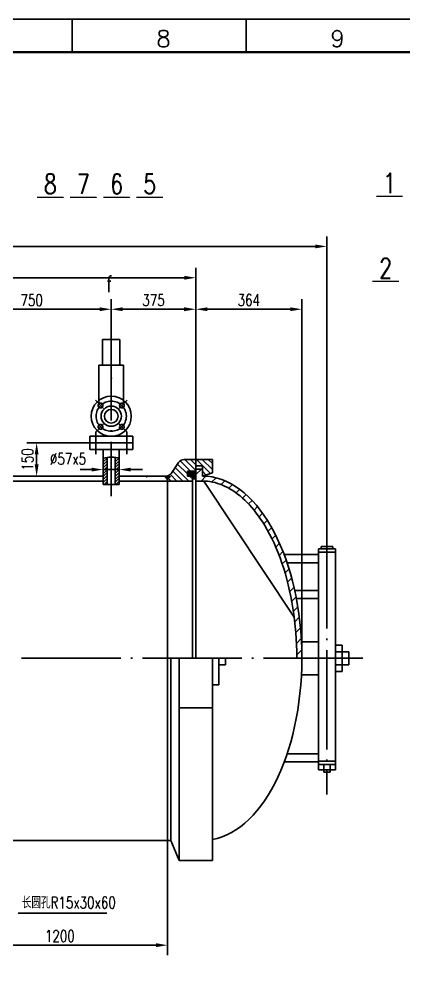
# Model space of a CAD drawing. Extents: x 3651 to 4491, y 6105 to 6699.
# Drawn here: x 4002.9 to 4119, y 6410.8 to 6698.9 of the extents above; entities that cross this region are included whole.
import ezdxf
from ezdxf.enums import TextEntityAlignment as Align

# ---------------------------------------------------------------- set-up
doc = ezdxf.new("R2010")
doc.units = 0
doc.header["$MEASUREMENT"] = 0
doc.header["$PDMODE"] = 66
doc.linetypes.add('DASHDOT-M', pattern=[36.5, 30, -3, 0.5, -3])
doc.layers.get('0').update_dxf_attribs({"linetype": 'CONTINUOUS'})
doc.layers.get('DEFPOINTS').update_dxf_attribs({"linetype": 'CONTINUOUS'})
for name, color, linetype in [('CEN', 1, 'DASHDOT-M'), ('DIM', 5, 'CONTINUOUS'), ('TK', 5, 'CONTINUOUS')]:
    doc.layers.add(name, color=color, linetype=linetype)
doc.styles.add('HZTXT', font='txt', dxfattribs={"width": 0.75, "bigfont": 'HZTXT'})
doc.dimstyles.get("Standard").update_dxf_attribs({"dimtxt": 3.5, "dimasz": 3.5, "dimexe": 3, "dimexo": 0.063, "dimgap": 1, "dimtad": 1, "dimdec": 3, "dimzin": 0, "dimtxsty": 'HZTXT', "dimblk1": 'DOT', "dimblk2": 'DOT', "dimcen": 0.09, "dimclrd": 5, "dimclre": 5, "dimclrt": 1, "dimazin": 3, "dimtfac": 0.857143, "dimtdec": 3, "dimtix": 1, "dimtmove": 0, "dimatfit": 3, "dimtolj": 1, "dimtzin": 0})

# ---------------------------------------------------------------- blocks, each defined once
blk = doc.blocks.new('*D60')
at = {"color": 5, "linetype": 'BYBLOCK'}
for p, q in [((3710.37, 6539.8), (3710.37, 6633.34)), ((4095.78, 6539.8), (4095.78, 6633.34)), ((3713.87, 6630.34), (4092.28, 6630.34))]:
    blk.add_line(p, q, dxfattribs=at)
for points in [[(3713.87, 6630.92), (3713.87, 6629.76), (3710.37, 6630.34)], [(4092.28, 6630.92), (4092.28, 6629.76), (4095.78, 6630.34)]]:
    blk.add_solid(points, dxfattribs=at)
at = {"layer": 'DEFPOINTS', "color": 0, "linetype": 'BYBLOCK'}
for p in [(4095.78, 6630.34), (3710.37, 6539.74), (4095.78, 6539.74)]:
    blk.add_point(p, dxfattribs=at)
at = {"color": 1, "linetype": 'BYBLOCK', "insert": (3903.07, 6633.09), "char_height": 3.5, "attachment_point": 5, "style": 'HZTXT'}
blk.add_mtext('\\A1;22199', dxfattribs=at)
blk = doc.blocks.new('_DOT')
at = {"color": 0, "linetype": 'BYBLOCK'}
blk.add_line((-0.5, 0), (-1, 0), dxfattribs=at)
at = {"color": 0, "linetype": 'BYBLOCK', "const_width": 0.5}
blk.add_lwpolyline([(-0.25, 0, 1), (0.25, 0, 1)], format="xyb", close=True, dxfattribs=at)
blk = doc.blocks.new('*D50')
at = {"color": 5, "linetype": 'BYBLOCK'}
for p, q in [((3945.92, 6162.04), (3926.96, 6162.04)), ((3929.96, 6158.54), (3929.96, 6155.53)), ((3935.6, 6152.03), (3926.96, 6152.03))]:
    blk.add_line(p, q, dxfattribs=at)
for points in [[(3929.38, 6158.54), (3930.55, 6158.54), (3929.96, 6162.04)], [(3929.38, 6155.53), (3930.55, 6155.53), (3929.96, 6152.03)]]:
    blk.add_solid(points, dxfattribs=at)
at = {"layer": 'DEFPOINTS', "color": 0, "linetype": 'BYBLOCK'}
for p in [(3945.98, 6162.04), (3929.96, 6152.03), (3935.66, 6152.03)]:
    blk.add_point(p, dxfattribs=at)
at = {"color": 1, "linetype": 'BYBLOCK', "insert": (3927.21, 6157.04), "char_height": 3.5, "attachment_point": 5, "rotation": 90, "style": 'HZTXT'}
blk.add_mtext('\\A1;150', dxfattribs=at)
blk = doc.blocks.new('*D52')
at = {"color": 5, "linetype": 'BYBLOCK'}
for p, q in [((4028.3, 6590.76), (4028.3, 6594.18)), ((4024.8, 6591.18), (4021.3, 6591.18)), ((4033.1, 6591.18), (4028.3, 6591.18)), ((4033.1, 6591.18), (4028.3, 6591.18)), ((4033.1, 6591.31), (4033.1, 6588.18)), ((4036.6, 6591.18), (4040.1, 6591.18))]:
    blk.add_line(p, q, dxfattribs=at)
for points in [[(4024.8, 6591.76), (4024.8, 6590.6), (4028.3, 6591.18)], [(4036.6, 6591.76), (4036.6, 6590.6), (4033.1, 6591.18)]]:
    blk.add_solid(points, dxfattribs=at)
at = {"layer": 'DEFPOINTS', "color": 0, "linetype": 'BYBLOCK'}
for p in [(4028.3, 6591.18), (4028.3, 6590.7), (4033.1, 6591.37)]:
    blk.add_point(p, dxfattribs=at)
at = {"color": 1, "linetype": 'BYBLOCK', "insert": (4017.66, 6594.43), "char_height": 3.5, "attachment_point": 5, "style": 'HZTXT'}
blk.add_mtext('\\A1;∅57x5', dxfattribs=at)
blk = doc.blocks.new('*D81')
at = {"color": 5, "linetype": 'BYBLOCK'}
for p, q in [((4056.2, 6548.13), (4056.2, 6614.38)), ((4088.2, 6506.1), (4088.2, 6614.38)), ((4084.7, 6611.38), (4059.7, 6611.38))]:
    blk.add_line(p, q, dxfattribs=at)
for points in [[(4059.7, 6611.96), (4059.7, 6610.79), (4056.2, 6611.38)], [(4084.7, 6611.96), (4084.7, 6610.79), (4088.2, 6611.38)]]:
    blk.add_solid(points, dxfattribs=at)
at = {"layer": 'DEFPOINTS', "color": 0, "linetype": 'BYBLOCK'}
for p in [(4056.2, 6611.38), (4056.2, 6548.07), (4088.2, 6506.04)]:
    blk.add_point(p, dxfattribs=at)
at = {"color": 1, "linetype": 'BYBLOCK', "insert": (4072.2, 6614.13), "char_height": 3.5, "attachment_point": 5, "style": 'HZTXT'}
blk.add_mtext('\\A1;364', dxfattribs=at)
blk = doc.blocks.new('*D47')
at = {"color": 5, "linetype": 'BYBLOCK'}
for p, q in [((3969.46, 6041.97), (3969.46, 6007.45)), ((3904.46, 6010.52), (3904.46, 6013.45)), ((3907.96, 6010.45), (3965.96, 6010.45))]:
    blk.add_line(p, q, dxfattribs=at)
for points in [[(3907.96, 6011.04), (3907.96, 6009.87), (3904.46, 6010.45)], [(3965.96, 6011.04), (3965.96, 6009.87), (3969.46, 6010.45)]]:
    blk.add_solid(points, dxfattribs=at)
at = {"layer": 'DEFPOINTS', "color": 0, "linetype": 'BYBLOCK'}
for p in [(3969.46, 6042.03), (3904.46, 6010.45), (3969.46, 6010.45)]:
    blk.add_point(p, dxfattribs=at)
at = {"color": 1, "linetype": 'BYBLOCK', "insert": (3936.96, 6013.2), "char_height": 3.5, "attachment_point": 5, "style": 'HZTXT'}
blk.add_mtext('\\A1;1200', dxfattribs=at)
blk = doc.blocks.new('*D59')
at = {"color": 5, "linetype": 'BYBLOCK'}
for p, q in [((3749.95, 6566.1), (3749.95, 6623.89)), ((4056.2, 6564.21), (4056.2, 6623.89)), ((3753.45, 6620.89), (4052.7, 6620.89))]:
    blk.add_line(p, q, dxfattribs=at)
for points in [[(3753.45, 6621.47), (3753.45, 6620.3), (3749.95, 6620.89)], [(4052.7, 6621.47), (4052.7, 6620.3), (4056.2, 6620.89)]]:
    blk.add_solid(points, dxfattribs=at)
at = {"layer": 'DEFPOINTS', "color": 0, "linetype": 'BYBLOCK'}
for p in [(4056.2, 6620.89), (3749.95, 6566.04), (4056.2, 6564.15)]:
    blk.add_point(p, dxfattribs=at)
at = {"color": 1, "linetype": 'BYBLOCK', "insert": (3903.07, 6623.64), "char_height": 3.5, "attachment_point": 5, "style": 'HZTXT'}
blk.add_mtext('\\A1;21250', dxfattribs=at)
blk = doc.blocks.new('*D53')
at = {"color": 5, "linetype": 'BYBLOCK'}
for p, q in [((3904.46, 6202.44), (3904.46, 6205.37)), ((3952.46, 6198.9), (3952.46, 6205.37)), ((3907.96, 6202.37), (3948.96, 6202.37))]:
    blk.add_line(p, q, dxfattribs=at)
for points in [[(3907.96, 6202.96), (3907.96, 6201.79), (3904.46, 6202.37)], [(3948.96, 6202.96), (3948.96, 6201.79), (3952.46, 6202.37)]]:
    blk.add_solid(points, dxfattribs=at)
at = {"layer": 'DEFPOINTS', "color": 0, "linetype": 'BYBLOCK'}
for p in [(3904.46, 6202.37), (3952.46, 6202.37), (3952.46, 6198.84)]:
    blk.add_point(p, dxfattribs=at)
at = {"color": 1, "linetype": 'BYBLOCK', "insert": (3928.46, 6205.12), "char_height": 3.5, "attachment_point": 5, "style": 'HZTXT'}
blk.add_mtext('\\A1;750', dxfattribs=at)
blk = doc.blocks.new('*D51')
at = {"color": 5, "linetype": 'BYBLOCK'}
for p, q in [((3952.46, 6202.44), (3952.46, 6205.37)), ((3977.96, 6157.1), (3977.96, 6205.37)), ((3955.96, 6202.37), (3974.46, 6202.37))]:
    blk.add_line(p, q, dxfattribs=at)
for points in [[(3955.96, 6202.96), (3955.96, 6201.79), (3952.46, 6202.37)], [(3974.46, 6202.96), (3974.46, 6201.79), (3977.96, 6202.37)]]:
    blk.add_solid(points, dxfattribs=at)
at = {"layer": 'DEFPOINTS', "color": 0, "linetype": 'BYBLOCK'}
for p in [(3952.46, 6202.37), (3977.96, 6202.37), (3977.96, 6157.03)]:
    blk.add_point(p, dxfattribs=at)
at = {"color": 1, "linetype": 'BYBLOCK', "insert": (3965.21, 6205.12), "char_height": 3.5, "attachment_point": 5, "style": 'HZTXT'}
blk.add_mtext('\\A1;375', dxfattribs=at)

msp = doc.modelspace()

# ---------------------------------------------------------------- hatches: boundary and pattern name
at = {"layer": 'DIM'}
h = msp.add_hatch(dxfattribs=at)
h.set_pattern_fill('ANSI31', color=256, scale=5, style=0)
h.set_pattern_definition([(45, (-358.07917, -4.28885), (-0.44194174, 0.44194174), [])])
h.paths.add_polyline_path([(4029.4954, 6566.6359), (4029.4785, 6566.634), (4028.9451, 6566.5563), (4028.3832, 6566.4502), (4028.2954, 6566.4295), (4028.2954, 6558.4915), (4029.4954, 6558.4915)])
h.paths.add_polyline_path([(4031.8954, 6558.4915), (4033.0954, 6558.4915), (4033.0954, 6566.4032), (4032.6369, 6566.5255), (4032.039, 6566.6435), (4031.8954, 6566.6611)])
h = msp.add_hatch(dxfattribs=at)
h.set_pattern_fill('ANSI31', color=256, scale=10, style=0)
h.set_pattern_definition([(135, (8164.2278, -4.2889), (0.88388348, 0.88388348), [])])
h.paths.add_polyline_path([(4051.0256, 6565.1368, -0.19858149), (4052.2902, 6565.9951, -0.17157731), (4053.465, 6562.6724, -0.16010443), (4052.4345, 6559.5366), (4047.6958, 6559.5366), (4047.6958, 6561.0876, 0.1928823), (4048.9176, 6561.9365)])
h.paths.add_polyline_path([(4052.4345, 6559.5366, 0.16010443), (4053.465, 6562.6724, 0.17157731), (4052.2902, 6565.9951, -0.05109645), (4052.6958, 6566.0366), (4061.1958, 6566.0366), (4061.1958, 6562.0366), (4058.1958, 6561.0366), (4058.1958, 6564.1461), (4056.1958, 6564.1461), (4056.1958, 6562.5366), (4053.6958, 6562.5366), (4053.6958, 6561.0366), (4055.1958, 6561.0366), (4055.1958, 6559.5366)])
h = msp.add_hatch(dxfattribs=at)
h.set_pattern_fill('ANSI37', color=256, scale=3, style=0)
h.set_pattern_definition([(45, (78.23274, 409.00272), (-0.265165043, 0.265165043), []), (135, (78.23274, 409.00272), (-0.265165043, -0.265165043), [])])
h.paths.add_polyline_path([(4055.1958, 6561.0366), (4055.1958, 6560.1714), (4056.1958, 6560.1714), (4056.1958, 6562.5366), (4053.6958, 6562.5366), (4053.6958, 6561.0366)])
h = msp.add_hatch(dxfattribs=at)
h.set_pattern_fill('ANSI31', color=256, scale=20, angle=90, style=0)
h.set_pattern_definition([(45, (8164.2278, -4.2889), (1.76776695, -1.76776695), [])])
edge = h.paths.add_edge_path()
edge.add_spline(control_points=[(4086.6958, 6506.0366), (4086.6958, 6506.1391), (4086.6957, 6506.2415), (4086.6799, 6511.3461), (4086.2839, 6516.3437), (4084.764, 6525.9386), (4083.6401, 6530.5348), (4080.7603, 6538.963), (4079.0045, 6542.7939), (4075.3842, 6548.7842), (4073.5991, 6551.1212), (4069.8306, 6554.9667), (4067.8486, 6556.4745), (4063.8107, 6558.616), (4061.7568, 6559.2518), (4059.2002, 6559.5112), (4058.698, 6559.5366), (4058.1958, 6559.5366)], knot_values=[4.71238897, 4.71238897, 4.71238897, 4.71238897, 4.71806068, 4.71806068, 4.99503228, 4.99503228, 5.27200388, 5.27200388, 5.54897548, 5.54897548, 5.77528358, 5.77528358, 6.00159168, 6.00159168, 6.22789978, 6.22789978, 6.28318531, 6.28318531, 6.28318531, 6.28318531], degree=3, periodic=0)
edge.add_line((4058.1958, 6559.5366), (4056.1958, 6559.5366))
edge.add_line((4056.1958, 6559.5366), (4056.1958, 6563.1461))
edge.add_line((4056.1958, 6563.1461), (4058.1958, 6563.1461))
edge.add_line((4058.1958, 6563.1461), (4058.1958, 6561.0366))
edge.add_ellipse((4058.1958, 6506.0366), major_axis=(0, 55), ratio=0.54545455, start_angle=270, end_angle=360, ccw=False)
edge.add_line((4088.1958, 6506.0366), (4086.6958, 6506.0366))

# ---------------------------------------------------------------- linework, layer by layer
for p, q in [((4028.0779, 6594.5276), (4028.0779, 6602.2068)), ((4028.0779, 6602.2068), (4033.3129, 6602.2068)), ((4033.3129, 6594.5276), (4033.3129, 6602.2068)), ((4026.9591, 6594.5276), (4034.4317, 6594.5276)), ((4026.9591, 6582.834), (4026.9591, 6594.5276)), ((4034.4317, 6582.834), (4034.4317, 6594.5276)), ((4024.2123, 6573.0415), (4024.2123, 6569.0415)), ((4037.1786, 6573.0415), (4024.2123, 6573.0415)), ((4037.1786, 6573.0415), (4037.1786, 6569.0415)), ((4037.1786, 6571.0415), (4024.2123, 6571.0415)), ((4037.1786, 6569.0415), (4024.2123, 6569.0415)), ((4028.2954, 6569.0415), (4028.2954, 6558.4915)), ((4033.0954, 6569.0415), (4033.0954, 6558.4915)), ((4029.4954, 6566.6359), (4029.4954, 6558.4915)), ((4031.8954, 6566.6611), (4031.8954, 6558.4915)), ((4048.9176, 6561.9365), (4051.0256, 6565.1368)), ((4052.6958, 6566.0366), (4061.1958, 6566.0366)), ((4061.1958, 6566.0366), (4061.1958, 6562.0366)), ((4053.6958, 6562.5366), (4053.6958, 6561.0366)), ((4053.6958, 6562.5366), (4056.1958, 6562.5366)), ((4056.1958, 6564.1461), (4056.1958, 6506.0366)), ((4056.1958, 6564.1461), (4058.1958, 6564.1461)), ((4056.1958, 6563.1461), (4058.1958, 6563.1461)), ((4058.1958, 6564.1461), (4058.1958, 6561.0366)), ((4058.1958, 6561.0366), (4061.1958, 6562.0366)), ((4028.2954, 6561.0366), (3984.6954, 6561.0366)), ((4028.2954, 6559.5366), (3984.6954, 6559.5366)), ((4028.2954, 6558.4915), (4033.0954, 6558.4915)), ((4047.6954, 6561.0366), (4033.0954, 6561.0366)), ((4055.1958, 6559.5366), (4033.0954, 6559.5366)), ((4047.6954, 6561.0366), (4047.6954, 6451.0366)), ((4053.6958, 6561.0366), (4055.1958, 6561.0366)), ((4055.1958, 6561.0366), (4055.1958, 6506.0366)), ((4055.1958, 6560.1714), (4056.1958, 6560.1714)), ((4058.1958, 6559.5366), (4056.1958, 6559.5366)), ((4058.6602, 6559.5294), (4085.9047, 6518.4872)), ((4093.1958, 6539.0366), (4098.3691, 6539.0366)), ((4093.1958, 6539.0366), (4093.1958, 6472.3512)), ((4094.0339, 6539.7366), (4094.0339, 6539.0366)), ((4094.0339, 6539.7366), (4097.531, 6539.7366)), ((4097.531, 6539.7366), (4097.531, 6539.0366)), ((4098.3691, 6539.0366), (4098.3691, 6472.3512)), ((4082.8698, 6537.3215), (4093.1958, 6537.3215)), ((4093.1958, 6538.0366), (4098.3691, 6538.0366)), ((4083.7592, 6534.8215), (4093.1958, 6534.8215)), ((4086.0341, 6526.5366), (4093.1958, 6526.5366)), ((4086.5437, 6524.0366), (4093.1958, 6524.0366)), ((4088.0716, 6511.0366), (4093.1958, 6511.0366)), ((4098.3691, 6510.0366), (4100.3691, 6510.0366)), ((4100.3691, 6510.0366), (4100.3691, 6502.0366)), ((4098.3691, 6508.0366), (4102.3691, 6508.0366)), ((4102.3691, 6508.0366), (4102.3691, 6504.0366)), ((4048.6958, 6506.0366), (4048.6958, 6451.0366)), ((4051.1958, 6506.0366), (4051.1958, 6445.0366)), ((4061.1958, 6506.0366), (4061.1958, 6445.0366)), ((4063.1958, 6506.0366), (4063.1958, 6498.0366)), ((4063.1958, 6504.0366), (4065.1958, 6504.0366)), ((4065.1958, 6506.0366), (4065.1958, 6504.0366)), ((4098.3691, 6504.0366), (4102.3691, 6504.0366)), ((4088.0716, 6501.0366), (4093.1958, 6501.0366)), ((4098.3691, 6502.0366), (4100.3691, 6502.0366)), ((4061.1958, 6498.0366), (4063.1958, 6498.0366)), ((4051.1958, 6491.0366), (4061.1958, 6491.0366)), ((4083.7592, 6477.2518), (4093.1958, 6477.2518)), ((4093.1958, 6474.9745), (4098.3691, 6474.9745)), ((4082.8698, 6474.7518), (4093.1958, 6474.7518)), ((4093.1958, 6473.9745), (4098.3691, 6473.9745)), ((4093.1958, 6472.3512), (4098.3691, 6472.3512)), ((4094.7824, 6473.9745), (4094.7824, 6471.6512)), ((4096.7824, 6473.9745), (4096.7824, 6471.6512)), ((4094.7824, 6471.6512), (4096.7824, 6471.6512)), ((4048.6958, 6451.0366), (3993.6954, 6451.0366)), ((4051.1958, 6445.0366), (4048.6958, 6451.0366)), ((4051.1958, 6445.0366), (4061.1958, 6445.0366))]:
    msp.add_line(p, q)
msp.add_lwpolyline([(4028.2954, 6566.4295), (4028.3832, 6566.4502), (4028.9451, 6566.5563), (4029.4785, 6566.634), (4029.989, 6566.689), (4030.4845, 6566.7246), (4030.9799, 6566.7345), (4031.4924, 6566.7103), (4032.039, 6566.6435), (4032.6369, 6566.5255), (4033.0954, 6566.4032)])
for centre, radius in [((4030.6954, 6579.0977), 6.0562), ((4027.4737, 6582.3194), 0.7277), ((4030.6954, 6579.0977), 3.0562), ((4033.9171, 6582.3194), 0.7277), ((4030.6954, 6579.0977), 2.0562), ((4027.4737, 6575.876), 0.7277), ((4033.9171, 6575.876), 0.7277)]:
    msp.add_circle(centre, radius)
for centre, start, end in [((4052.6958, 6564.0366), 90, 146.62732), ((4047.2473, 6563.0366), 270, 326.62732)]:
    msp.add_arc(centre, 2, start, end)
msp.add_ellipse((4058.1958, 6506.0366), major_axis=(0, 55), ratio=0.54545455, start_param=3.24176007, end_param=6.28318531)
msp.add_open_spline([(4086.6958, 6506.0366), (4086.6958, 6506.1391), (4086.6957, 6506.2415), (4086.6799, 6511.3461), (4086.2839, 6516.3437), (4084.764, 6525.9386), (4083.6401, 6530.5348), (4080.7603, 6538.963), (4079.0045, 6542.7939), (4075.3842, 6548.7842), (4073.5991, 6551.1212), (4069.8306, 6554.9667), (4067.8486, 6556.4745), (4063.8107, 6558.616), (4061.7568, 6559.2518), (4059.2002, 6559.5112), (4058.698, 6559.5366), (4058.1958, 6559.5366)], degree=3, knots=[4.71238897, 4.71238897, 4.71238897, 4.71238897, 4.71806068, 4.71806068, 4.99503228, 4.99503228, 5.27200388, 5.27200388, 5.54897548, 5.54897548, 5.77528358, 5.77528358, 6.00159168, 6.00159168, 6.22789978, 6.22789978, 6.28318531, 6.28318531, 6.28318531, 6.28318531])
at = {"layer": 'CEN'}
for p, q in [((4030.6954, 6607.8416), (4030.6954, 6554.9914)), ((4028.3588, 6581.4343), (4025.8998, 6583.8933)), ((4033.032, 6581.4343), (4035.4911, 6583.8933)), ((4028.3588, 6576.7611), (4025.8998, 6574.302)), ((4033.032, 6576.7611), (4035.4911, 6574.302)), ((4026.0113, 6574.256), (4026.0113, 6567.637)), ((4035.3796, 6574.256), (4035.3796, 6567.637)), ((4095.7824, 6545.0249), (4095.7824, 6464.9508)), ((4106.5826, 6506.0366), (3694.197, 6506.0366))]:
    msp.add_line(p, q, dxfattribs=at)
msp.add_circle((4030.6954, 6579.0977), 4.5562, dxfattribs=at)
at = {"layer": 'DIM'}
msp.add_line((4002.6558, 6429.1547), (4029.4103, 6429.1547), dxfattribs=at)
for points in [[(4018.3068, 6645.1924, 0, 0, 0), (4017.3068, 6643.4603, 0, 0, 0), (4016.3068, 6645.1924, 0.4, 0.4, 0), (4008.3068, 6645.1924, 0.4, 0.4, 0)], [(4028.3068, 6645.1924, 0, 0, 0), (4027.3068, 6643.4603, 0, 0, 0), (4026.3068, 6645.1924, 0.4, 0.4, 0), (4018.3068, 6645.1924, 0.4, 0.4, 0)], [(4038.3068, 6645.1924, 0, 0, 0), (4037.3068, 6643.4603, 0, 0, 0), (4036.3068, 6645.1924, 0.4, 0.4, 0), (4028.3068, 6645.1924, 0.4, 0.4, 0)], [(4030.8184, 6590.414, 0, 0.3, 0), (4030.8374, 6590.4782, 0.3, 0.37, 0), (4030.8565, 6590.5424, 0.37, 0.4, 0), (4030.8756, 6590.6067, 0.4, 0.37, 0), (4030.8946, 6590.6709, 0.37, 0.3, 0), (4030.9137, 6590.7351, 0.3, 0, 0), (4030.9328, 6590.7993, 0, 0, 0), (4046.3068, 6645.1924, 0, 0, 0)], [(4169.3124, 6558.5793, 0, 0.3, 0), (4169.2588, 6558.6195, 0.3, 0.37, 0), (4169.2052, 6558.6597, 0.37, 0.4, 0), (4169.1516, 6558.6999, 0.4, 0.37, 0), (4169.098, 6558.74, 0.37, 0.3, 0), (4169.0443, 6558.7802, 0.3, 0, 0), (4168.9907, 6558.8204, 0, 0, 0), (4118.6425, 6645.4484, 0, 0, 0)], [(4041.2424, 6560.6023, 0, 0.3, 0), (4041.2995, 6560.6372, 0.3, 0.37, 0), (4041.3567, 6560.6722, 0.37, 0.4, 0), (4041.4138, 6560.7072, 0.4, 0.37, 0), (4041.471, 6560.7422, 0.37, 0.3, 0), (4041.5281, 6560.7772, 0.3, 0, 0), (4041.5852, 6560.8122, 0, 0, 0), (4109.5049, 6619.8075, 0, 0, 0)]]:
    msp.add_lwpolyline(points, format="xyseb", dxfattribs=at)
at = {"layer": 'DIM', "const_width": 0.4}
for points in [[(4038.3068, 6645.1924), (4046.3068, 6645.1924)], [(4110.6425, 6645.4484), (4118.6425, 6645.4484)], [(4117.5049, 6619.8075), (4109.5049, 6619.8075)]]:
    msp.add_lwpolyline(points, dxfattribs=at)
at = {"layer": 'DIM'}
msp.add_solid([(4047.6954, 6559.5366), (4046.4972, 6561.0366), (4048.7977, 6561.0366)], dxfattribs=at)
at = {"layer": 'TK'}
for p, q in [((4018.868, 6688.9431), (4018.868, 6698.9431)), ((4071.368, 6688.9431), (4071.368, 6698.9431))]:
    msp.add_line(p, q, dxfattribs=at)
at = {"layer": 'TK', "color": 5}
msp.add_lwpolyline([(4491.368, 6698.9431), (3651.368, 6698.9431), (3651.368, 6104.9431), (4491.368, 6104.9431)], close=True, dxfattribs=at)
at = {"layer": 'TK', "color": 7, "const_width": 0.7}
msp.add_lwpolyline([(4481.368, 6114.9431), (4481.368, 6688.9431), (3676.368, 6688.9431), (3676.368, 6114.9431)], close=True, dxfattribs=at)

# ---------------------------------------------------------------- texts
at = {"layer": 'DIM', "style": 'HZTXT', "width": 0.75}
for s, p in [('8', (4012.3068, 6646.1924)), ('7', (4022.3068, 6646.1924)), ('6', (4032.3068, 6646.1924)), ('5', (4042.3068, 6646.1924)), ('1', (4114.6425, 6646.4484)), ('2', (4113.5049, 6620.8075))]:
    msp.add_text(s, height=6, dxfattribs=at).set_placement(p, align=Align.CENTER)
at = {"layer": 'DIM', "style": 'HZTXT'}
for s, height, width, p in [('f', 5, 0.7, (4029.2558, 6616.4976)), ('长圆孔R15x30x60', 3.5, 0.75, (4003.7189, 6430.5702))]:
    msp.add_text(s, height=height, dxfattribs=dict(at, width=width)).set_placement(p)
at = {"layer": 'TK', "style": 'HZTXT'}
for s, p in [('8', (4044.3184, 6690.548)), ('9', (4096.8184, 6690.548))]:
    msp.add_text(s, height=5, dxfattribs=at).set_placement(p)

# ---------------------------------------------------------------- dimensions: what is measured, and where the dimension line sits
at = {"layer": 'DIM'}
for base, p1, p2, text, picture, middle in [((4095.7824, 6630.3408), (3710.3662, 6539.7366), (4095.7824, 6539.7366), '22199', '*D60', (3903.0743, 6633.0908)), ((4056.1958, 6620.8877), (3749.9528, 6566.0366), (4056.1958, 6564.1461), '21250', '*D59', (3903.0743, 6623.6377))]:
    dim = msp.add_linear_dim(base=base, p1=p1, p2=p2, text=text, dimstyle='STANDARD', override={"dimtih": 1}, dxfattribs=at)
    dim.commit()
    dim.dimension.update_dxf_attribs({"geometry": picture, "text_midpoint": middle})
for base, p1, p2, text, picture, middle in [((4030.6954, 6611.3752), (3982.6954, 6611.3752), (4030.6954, 6607.8416), '750', '*D53', (4006.6954, 6614.1252)), ((4056.1958, 6611.3752), (4030.6954, 6611.3752), (4056.1958, 6566.0366), '375', '*D51', (4043.4456, 6614.1252)), ((4047.6954, 6419.4556), (3982.6954, 6419.4556), (4047.6954, 6451.0366), '1200', '*D47', (4015.1954, 6422.2056))]:
    dim = msp.add_linear_dim(base=base, p1=p1, p2=p2, text=text, dimstyle='STANDARD', dxfattribs=at)
    dim.commit()
    dim.dimension.update_dxf_attribs({"geometry": picture, "text_midpoint": middle, "insert": (78.2327, 409.0027)})
dim = msp.add_linear_dim(base=(4056.1958, 6611.3752), p1=(4088.1958, 6506.0366), p2=(4056.1958, 6548.0696), text='364', dimstyle='STANDARD', dxfattribs=at)
dim.commit()
dim.dimension.update_dxf_attribs({"geometry": '*D81', "text_midpoint": (4072.1958, 6614.1252)})
dim = msp.add_linear_dim(base=(4008.1972, 6561.0366), p1=(4024.2123, 6571.0415), p2=(4013.8929, 6561.0366), angle=90, text='150', dimstyle='STANDARD', dxfattribs=at)
dim.commit()
dim.dimension.update_dxf_attribs({"geometry": '*D50', "text_midpoint": (4005.4472, 6566.039), "insert": (78.2327, 409.0027)})
dim = msp.add_linear_dim(base=(4028.2954, 6562.9881), p1=(4033.0954, 6563.1809), p2=(4028.2954, 6562.5061), text='%%c57x5', dimstyle='STANDARD', dxfattribs=at)
dim.commit()
dim.dimension.update_dxf_attribs({"geometry": '*D52', "text_midpoint": (4017.6578, 6566.2381), "dimtype": 128, "insert": (0, -28.1926)})

doc.saveas('drawing.dxf')
